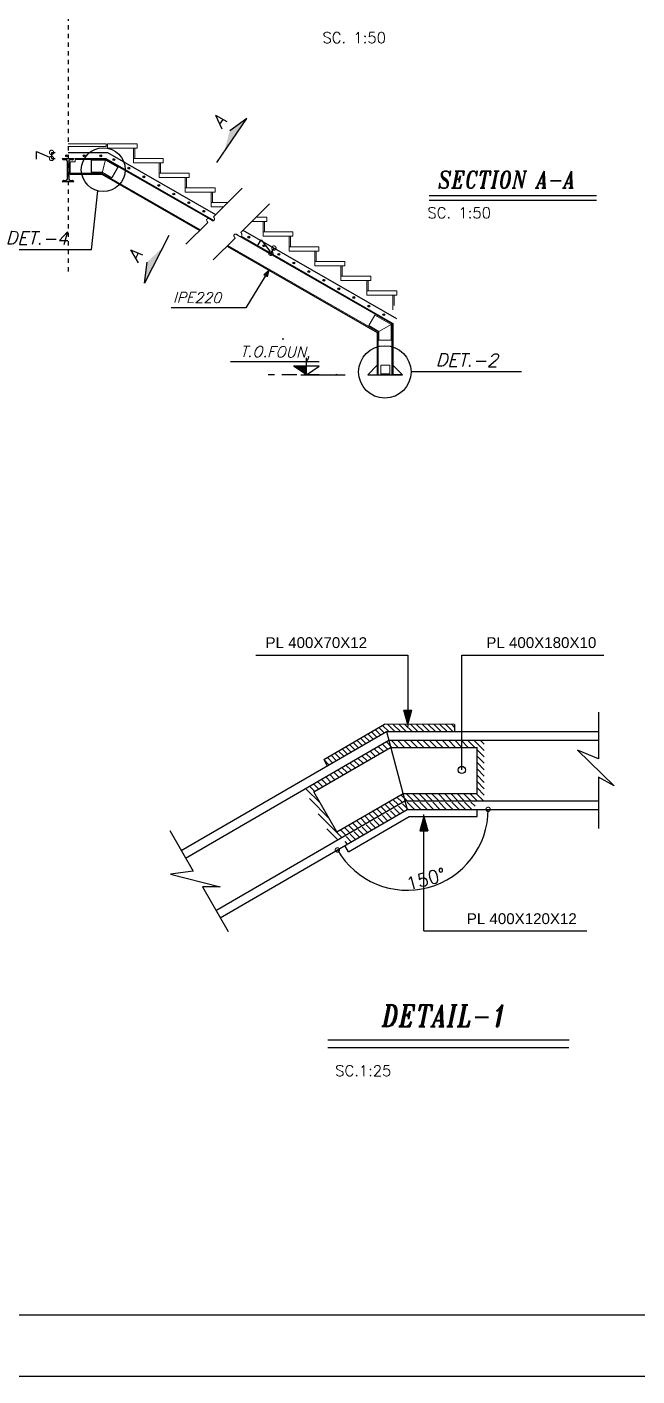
# Model space of a CAD drawing. Header units: inches. Extents: x 1387 to 2676, y -3005 to -2136.
# Drawn here: x 2550.35 to 2564.46, y -3004.57 to -2973.37 of the extents above; entities that cross this region are included whole.
import ezdxf
from ezdxf.enums import TextEntityAlignment as Align

# ---------------------------------------------------------------- set-up
doc = ezdxf.new("R2010")
doc.units = ezdxf.units.IN
doc.header["$MEASUREMENT"] = 0
for name, pattern in [('CENTER', [2, 1.25, -0.25, 0.25, -0.25]), ('HIDDEN', [0.375, 0.25, -0.125]), ('HIDDEN2', [0.1875, 0.125, -0.0625])]:
    doc.linetypes.add(name, pattern=pattern)
for name, color, linetype in [('1', 1, 'Continuous'), ('1R', 1, 'Continuous'), ('250', 250, 'Continuous'), ('2Y', 2, 'Continuous'), ('3G', 3, 'Continuous'), ('3STAIR', 3, 'Continuous'), ('4C', 4, 'Continuous'), ('6M', 6, 'Continuous'), ('7', 7, 'Continuous'), ('AXE', 1, 'CENTER'), ('DIM', 8, 'Continuous'), ('Dim-Axe', 1, 'Continuous'), ('DIM1', 1, 'Continuous'), ('lateral brace', 5, 'Continuous'), ('Layer4', 118, 'Continuous'), ('NIVO', 15, 'Continuous'), ('REFER', 3, 'HIDDEN'), ('STAIR', 145, 'Continuous'), ('TEXT', 3, 'Continuous')]:
    doc.layers.add(name, color=color, linetype=linetype)
doc.layers.add('2', color=2, linetype='Continuous', lineweight=9)
doc.styles.add('ITALICC', font='ITALICC.shx')
doc.styles.add('ITALICT', font='italict')
doc.styles.add('ROMANC', font='TXT.shx')
doc.styles.add('ROMANS', font='ROMANS')
doc.styles.get("Standard").update_dxf_attribs({"font": 'arial.ttf'})
doc.dimstyles.new('D-AX', dxfattribs={"dimtxt": 0.3, "dimasz": 0.2, "dimexe": 0.08, "dimexo": 0, "dimgap": 0.05, "dimtad": 1, "dimdec": 0, "dimlfac": 100, "dimzin": 0, "dimdsep": 46, "dimtxsty": 'ROMANC', "dimblk": 'DOTSMALL', "dimcen": 0.09, "dimclrd": 1, "dimclre": 1, "dimclrt": 2, "dimadec": 0, "dimazin": 0, "dimtfac": 1, "dimtdec": 0, "dimtofl": 0, "dimtmove": 0, "dimatfit": 3, "dimldrblk": 'DOTSMALL', "dimfxl": 0.08, "dimtolj": 1, "dimtzin": 0, "dimarcsym": 0})

# ---------------------------------------------------------------- blocks, each defined once
blk = doc.blocks.new('_DOTSMALL')
at = {"color": 0, "linetype": 'ByBlock', "const_width": 0.5}
blk.add_lwpolyline([(-0.0625, 0, 1), (0.0625, 0, 1)], format="xyb", close=True, dxfattribs=at)
blk = doc.blocks.new('*D447')
at = {"layer": 'Defpoints', "color": 0, "transparency": 16777216}
for p in [(2550.923, -2976.274), (2550.923, -2976.414), (2550.923, -2976.414)]:
    blk.add_point(p, dxfattribs=at)
at = {"layer": 'Dim-Axe', "color": 1, "lineweight": -2, "transparency": 16777216}
for p, q in [((2550.923, -2976.274), (2551.003, -2976.274)), ((2550.923, -2976.274), (2550.923, -2976.414)), ((2550.923, -2976.414), (2551.003, -2976.414))]:
    blk.add_line(p, q, dxfattribs=at)
at = {"layer": 'Dim-Axe', "color": 1, "lineweight": -2, "transparency": 16777216, "xscale": 0.2, "yscale": 0.2, "zscale": 0.2}
for p, rotation in [((2550.923, -2976.274), 90), ((2550.923, -2976.414), 270)]:
    blk.add_blockref('_DOTSMALL', p, dxfattribs=dict(at, rotation=rotation))
at = {"layer": 'Dim-Axe', "color": 2, "transparency": 16777216, "insert": (2550.723, -2976.344), "char_height": 0.3, "attachment_point": 5, "rotation": 90, "style": 'ROMANC'}
blk.add_mtext('\\A1;7', dxfattribs=at)
blk = doc.blocks.new('*D448')
at = {"layer": 'Defpoints', "color": 0, "transparency": 16777216}
for p in [(2556.064, -2978.486), (2555.994, -2978.607), (2555.994, -2978.607)]:
    blk.add_point(p, dxfattribs=at)
at = {"layer": 'Dim-Axe', "color": 1, "lineweight": -2, "transparency": 16777216}
for p, q in [((2556.064, -2978.486), (2555.994, -2978.607)), ((2556.064, -2978.486), (2555.995, -2978.446)), ((2555.994, -2978.607), (2555.925, -2978.567))]:
    blk.add_line(p, q, dxfattribs=at)
at = {"layer": 'Dim-Axe', "color": 1, "lineweight": -2, "transparency": 16777216, "xscale": 0.2, "yscale": 0.2, "zscale": 0.2}
for p, rotation in [((2556.064, -2978.486), 60.11740500665989), ((2555.994, -2978.607), 240.1174050066598)]:
    blk.add_blockref('_DOTSMALL', p, dxfattribs=dict(at, rotation=rotation))
at = {"layer": 'Dim-Axe', "color": 2, "transparency": 16777216, "insert": (2555.856, -2978.447), "char_height": 0.3, "attachment_point": 5, "rotation": 60.1174, "style": 'ROMANC'}
blk.add_mtext('\\A1;7', dxfattribs=at)
blk = doc.blocks.new('P')
at = {"layer": '6M'}
blk.add_circle((0, 0), 0.291, dxfattribs=at)
blk = doc.blocks.new('A$C6F1D1D4A')
at = {"layer": 'NIVO', "color": 2}
for p, q in [((1.273, 0), (1.273, 0.285)), ((1.273, 0), (1.273, 0.285)), ((1.487, 0.214), (0, 0.214))]:
    blk.add_line(p, q, dxfattribs=at)
at = {"layer": 'NIVO'}
for p, q in [((1.273, 0), (1.058, 0.143)), ((1.487, 0.143), (1.058, 0.143)), ((1.273, 0), (1.487, 0.143))]:
    blk.add_line(p, q, dxfattribs=at)
at = {"layer": 'NIVO', "color": 1, "linetype": 'HIDDEN'}
blk.add_line((1.487, 0), (0.635, 0), dxfattribs=at)
at = {"layer": 'NIVO'}
blk.add_solid([(1.273, 0), (1.058, 0.143), (1.273, 0.143)], dxfattribs=at)
blk = doc.blocks.new('*D464')
at = {"layer": 'Defpoints', "color": 0, "transparency": 16777216}
for p in [(2559.15, -2991.466), (2559.15, -2991.466), (2563.575, -2991.466), (2558.828, -2993.307), (2554.825, -2993.974)]:
    blk.add_point(p, dxfattribs=at)
at = {"layer": 'DIM1', "color": 1, "lineweight": -2, "transparency": 16777216}
blk.add_arc((2559.15, -2991.466), 1.869, 210.1149, 0, dxfattribs=at)
at = {"layer": 'DIM1', "color": 1, "lineweight": -2, "transparency": 16777216, "xscale": 0.2, "yscale": 0.2, "zscale": 0.2}
for p, rotation in [((2561.019, -2991.466), 90.00000000000375), ((2557.533, -2992.403), 120.1149119970026)]:
    blk.add_blockref('_DOTSMALL', p, dxfattribs=dict(at, rotation=rotation))
at = {"layer": 'DIM1', "color": 2, "transparency": 16777216, "insert": (2559.583, -2993.077), "char_height": 0.3, "attachment_point": 5, "rotation": 15.0575, "style": 'ROMANC'}
blk.add_mtext('\\A1;150°', dxfattribs=at)

msp = doc.modelspace()

# ---------------------------------------------------------------- hatches: boundary and pattern name
at = {"layer": '1R'}
h = msp.add_hatch(dxfattribs=at)
h.set_pattern_fill('ANSI31', color=256, scale=0.03, angle=90, style=0)
h.set_pattern_definition([(135, (2593.44477, -3366.40051), (-0.06735192, -0.06735192), [])])
h.paths.add_polyline_path([(2558.665696, -2989.665653), (2560.244186, -2989.665653), (2560.244514, -2989.502153), (2558.621014, -2989.498897), (2557.21665, -2990.313467), (2557.300272, -2990.457637)])
h = msp.add_hatch(dxfattribs=at)
h.set_pattern_fill('ANSI31', color=256, scale=0.833333, style=0)
h.set_pattern_definition([(135, (2742.3151, -3379.20434), (0.073656956, 0.073656956), [])])
h.paths.add_polyline_path([(2558.719315, -2989.865761), (2558.719501, -2989.865653), (2560.929468, -2989.865653), (2560.929468, -2991.265653), (2559.094415, -2991.265653), (2559.049964, -2991.09976), (2559.051298, -2991.098987), (2560.762802, -2991.098987), (2560.762802, -2990.03232), (2558.763944, -2990.03232)])
h.paths.add_polyline_path([(2558.719315, -2989.865761), (2558.763997, -2990.032518), (2556.987636, -2991.062856), (2557.522821, -2991.985545), (2559.049964, -2991.09976), (2559.094646, -2991.266517), (2557.462273, -2992.213338), (2556.759843, -2991.002309)])
h = msp.add_hatch(dxfattribs=at)
h.set_pattern_fill('ANSI31', color=256, scale=0.833333, style=0)
h.set_pattern_definition([(135, (2742.26833, -3379.03767), (0.073656956, 0.073656956), [])])
h.paths.add_polyline_path([(2560.716029, -2991.298987), (2560.716029, -2991.465653), (2559.148005, -2991.465653), (2557.743641, -2992.280223), (2557.660018, -2992.136053), (2559.103167, -2991.298987)])
at = {"layer": '7'}
for points in [[(2551.250127, -2976.353207, 1), (2551.290861, -2976.353207, 1)], [(2551.655103, -2976.353207, 1), (2551.695838, -2976.353207, 1)], [(2552.039942, -2976.353207, 1), (2552.080677, -2976.353207, 1)], [(2552.343835, -2976.439592, 1), (2552.384569, -2976.439592, 1)], [(2552.690654, -2976.638881, 1), (2552.731389, -2976.638881, 1)], [(2553.037473, -2976.838171, 1), (2553.078208, -2976.838171, 1)], [(2553.384292, -2977.037461, 1), (2553.425027, -2977.037461, 1)], [(2553.731112, -2977.236751, 1), (2553.771846, -2977.236751, 1)], [(2554.077931, -2977.43604, 1), (2554.118666, -2977.43604, 1)], [(2554.42475, -2977.63533, 1), (2554.465485, -2977.63533, 1)], [(2555.465208, -2978.233199, 1), (2555.505943, -2978.233199, 1)], [(2555.812027, -2978.432489, 1), (2555.852762, -2978.432489, 1)], [(2556.158846, -2978.631779, 1), (2556.199581, -2978.631779, 1)], [(2556.505666, -2978.831069, 1), (2556.5464, -2978.831069, 1)], [(2556.852485, -2979.030358, 1), (2556.89322, -2979.030358, 1)], [(2557.199304, -2979.229648, 1), (2557.240039, -2979.229648, 1)], [(2557.546123, -2979.428938, 1), (2557.586858, -2979.428938, 1)], [(2557.892943, -2979.628228, 1), (2557.933677, -2979.628228, 1)], [(2558.239762, -2979.827517, 1), (2558.280497, -2979.827517, 1)], [(2558.586581, -2980.026807, 1), (2558.627316, -2980.026807, 1)]]:
    msp.add_hatch(color=256, dxfattribs=at).paths.add_polyline_path(points)
at = {"layer": 'REFER', "linetype": 'HIDDEN2', "ltscale": 80}
h = msp.add_hatch(color=3, dxfattribs=at)
h.paths.add_polyline_path([(2551.440054, -2976.414146), (2551.305054, -2976.414146), (2551.305054, -2976.434146), (2551.424101, -2976.434146, 0.141981138)])
h.paths.add_polyline_path([(2551.305054, -2976.414146), (2551.170054, -2976.414146, 0.142597058), (2551.185915, -2976.434146), (2551.305054, -2976.434146)])
h.paths.add_polyline_path([(2551.305054, -2976.434146), (2551.185915, -2976.434146, 0.14203626), (2551.209931, -2976.442503), (2551.24103, -2976.442503, -0.414213562), (2551.290876, -2976.492349), (2551.290876, -2976.754146), (2551.305054, -2976.754146)])
h.paths.add_polyline_path([(2551.369079, -2976.442503), (2551.400177, -2976.442503, 0.140582092), (2551.424101, -2976.434146), (2551.305054, -2976.434146), (2551.305054, -2976.754146), (2551.319233, -2976.754146), (2551.319233, -2976.492349, -0.414213562)])
h.paths.add_polyline_path([(2551.305054, -2976.774146), (2551.290876, -2976.774146), (2551.290876, -2976.864423, -0.369330808), (2551.24103, -2976.925789), (2551.209931, -2976.925789, 0.290517444), (2551.170054, -2976.954146), (2551.305054, -2976.954146)])
h.paths.add_polyline_path([(2551.400177, -2976.925789), (2551.369079, -2976.925789, -0.369330808), (2551.319233, -2976.864423), (2551.319233, -2976.774146), (2551.305054, -2976.774146), (2551.305054, -2976.954146), (2551.440054, -2976.954146, 0.290517444)])
h.paths.add_polyline_path([(2551.305054, -2976.754146), (2551.290876, -2976.754146), (2551.290876, -2976.774146), (2551.305054, -2976.774146)])
h.paths.add_polyline_path([(2551.319233, -2976.754146), (2551.305054, -2976.754146), (2551.305054, -2976.774146), (2551.319233, -2976.774146)])

# ---------------------------------------------------------------- linework, layer by layer
at = {"layer": '1'}
msp.add_lwpolyline([(2502.742051, -3003.152673), (2584.010402, -3003.152673), (2584.010402, -2946.519677), (2502.742051, -2946.519677)], close=True, dxfattribs=at)
at = {"layer": '1R'}
for p, q in [((2556.684591, -2981.414496), (2557.714621, -2981.414496)), ((2555.646848, -2987.898678), (2559.159625, -2987.898678)), ((2559.159625, -2987.898678), (2559.159625, -2989.550706)), ((2560.411271, -2987.898678), (2563.697306, -2987.898678)), ((2560.411271, -2990.554344), (2560.411271, -2987.898678)), ((2559.066549, -2989.168875), (2559.252701, -2989.168875)), ((2559.159625, -2989.499977), (2559.066549, -2989.168875)), ((2559.159625, -2989.499977), (2559.252701, -2989.168875)), ((2558.665696, -2989.665653), (2559.148005, -2991.465653)), ((2559.529009, -2994.273885), (2559.529009, -2991.581591)), ((2559.529009, -2991.63232), (2559.435933, -2991.963422)), ((2559.529009, -2991.63232), (2559.622085, -2991.963422)), ((2559.435933, -2991.963422), (2559.622085, -2991.963422)), ((2559.529009, -2994.273885), (2563.302784, -2994.273885))]:
    msp.add_line(p, q, dxfattribs=at)
for points in [[(2559.159625, -2989.168875), (2559.066549, -2989.168875), (2559.159625, -2989.499977)], [(2559.159625, -2989.499977), (2559.252701, -2989.168875), (2559.159625, -2989.168875)], [(2559.529009, -2991.963422), (2559.435933, -2991.963422), (2559.529009, -2991.63232)], [(2559.529009, -2991.63232), (2559.622085, -2991.963422), (2559.529009, -2991.963422)]]:
    msp.add_solid(points, dxfattribs=at)
at = {"layer": '2', "linetype": 'Continuous'}
for p, q in [((2551.305054, -2976.074146), (2552.185054, -2976.074146)), ((2551.305054, -2976.134146), (2552.185054, -2976.134146)), ((2552.185054, -2976.074146), (2552.185054, -2976.134146)), ((2552.185054, -2976.104146), (2552.215054, -2976.104146)), ((2552.215054, -2976.074146), (2552.905054, -2976.074146)), ((2552.215054, -2976.074146), (2552.215054, -2976.174146)), ((2552.215054, -2976.174146), (2552.905054, -2976.174146)), ((2552.815054, -2976.174146), (2552.815054, -2976.514146)), ((2552.845054, -2976.174146), (2552.845054, -2976.414146)), ((2552.905054, -2976.074146), (2552.905054, -2976.174146)), ((2551.467393, -2976.495608), (2551.350208, -2976.495608)), ((2551.350208, -2976.495608), (2551.350208, -2976.774146)), ((2551.467393, -2976.414146), (2551.467393, -2976.495608)), ((2551.467393, -2976.434146), (2552.172358, -2976.434146)), ((2551.838559, -2976.454146), (2552.167021, -2976.454146)), ((2552.081629, -2976.774146), (2552.177695, -2976.414146)), ((2552.167021, -2976.454146), (2552.453861, -2976.618971)), ((2552.172358, -2976.434146), (2554.635889, -2977.849744)), ((2552.815054, -2976.414146), (2553.505054, -2976.414146)), ((2552.815054, -2976.514146), (2553.505054, -2976.514146)), ((2553.415054, -2976.514146), (2553.415054, -2976.854146)), ((2553.445054, -2976.514146), (2553.445054, -2976.754146)), ((2553.505054, -2976.414146), (2553.505054, -2976.514146)), ((2551.350208, -2976.754146), (2552.086966, -2976.754146)), ((2551.838559, -2976.734146), (2552.092303, -2976.734146)), ((2552.086966, -2976.754146), (2554.364824, -2978.063052)), ((2552.092303, -2976.734146), (2552.312775, -2976.860834)), ((2553.415054, -2976.754146), (2554.105054, -2976.754146)), ((2553.415054, -2976.854146), (2554.105054, -2976.854146)), ((2554.015054, -2976.854146), (2554.015054, -2977.194146)), ((2554.045054, -2976.854146), (2554.045054, -2977.094146)), ((2554.105054, -2976.754146), (2554.105054, -2976.854146)), ((2554.015054, -2977.094146), (2554.705054, -2977.094146)), ((2554.015054, -2977.194146), (2554.705054, -2977.194146)), ((2554.615054, -2977.194146), (2554.615054, -2977.534146)), ((2554.645054, -2977.194146), (2554.645054, -2977.434146)), ((2555.330025, -2977.097851), (2554.66589, -2977.761986)), ((2554.705054, -2977.094146), (2554.705054, -2977.194146)), ((2554.615054, -2977.434146), (2554.99373, -2977.434146)), ((2554.615054, -2977.534146), (2554.89373, -2977.534146)), ((2555.961394, -2977.460649), (2555.297259, -2978.124783)), ((2555.647896, -2977.774146), (2555.905054, -2977.774146)), ((2555.905054, -2977.774146), (2555.905054, -2977.874146)), ((2554.536715, -2977.891161), (2554.031337, -2978.396539)), ((2555.179053, -2978.161858), (2558.795054, -2980.239689)), ((2555.547896, -2977.874146), (2555.905054, -2977.874146)), ((2555.815054, -2977.874146), (2555.815054, -2978.214146)), ((2555.815054, -2978.114146), (2556.505054, -2978.114146)), ((2555.845054, -2977.874146), (2555.845054, -2978.114146)), ((2556.505054, -2978.114146), (2556.505054, -2978.214146)), ((2555.168084, -2978.253959), (2554.662705, -2978.759337)), ((2554.996192, -2978.42585), (2558.475054, -2980.424878)), ((2555.815054, -2978.214146), (2556.505054, -2978.214146)), ((2556.415054, -2978.214146), (2556.415054, -2978.554146)), ((2556.415054, -2978.454146), (2557.105054, -2978.454146)), ((2556.445054, -2978.214146), (2556.445054, -2978.454146)), ((2557.105054, -2978.454146), (2557.105054, -2978.554146)), ((2556.415054, -2978.554146), (2557.105054, -2978.554146)), ((2557.015054, -2978.554146), (2557.015054, -2978.894146)), ((2557.015054, -2978.794146), (2557.705054, -2978.794146)), ((2557.045054, -2978.554146), (2557.045054, -2978.794146)), ((2557.705054, -2978.794146), (2557.705054, -2978.894146)), ((2557.015054, -2978.894146), (2557.705054, -2978.894146)), ((2557.615054, -2978.894146), (2557.615054, -2979.234146)), ((2557.645054, -2978.894146), (2557.645054, -2979.134146)), ((2557.615054, -2979.134146), (2558.305054, -2979.134146)), ((2557.615054, -2979.234146), (2558.305054, -2979.234146)), ((2558.215054, -2979.234146), (2558.215054, -2979.574146)), ((2558.245054, -2979.234146), (2558.245054, -2979.474146)), ((2558.305054, -2979.134146), (2558.305054, -2979.234146)), ((2558.215054, -2979.474146), (2558.905054, -2979.474146)), ((2558.215054, -2979.574146), (2558.905054, -2979.574146)), ((2558.815054, -2979.574146), (2558.815054, -2979.914146)), ((2558.845054, -2979.574146), (2558.845054, -2979.814146)), ((2558.905054, -2979.474146), (2558.905054, -2979.574146)), ((2558.262507, -2980.279677), (2558.40201, -2980.036904)), ((2558.40201, -2980.036904), (2558.775054, -2980.251263)), ((2558.262507, -2980.279677), (2558.495054, -2980.413304)), ((2558.455054, -2980.436453), (2558.815054, -2980.228115)), ((2558.775054, -2980.251263), (2558.775054, -2980.619245)), ((2558.795054, -2980.239689), (2558.795054, -2981.414146)), ((2558.475054, -2980.424878), (2558.475054, -2981.414146)), ((2558.495054, -2980.413304), (2558.495054, -2980.619245)), ((2558.495054, -2980.619245), (2558.775054, -2980.619245)), ((2558.455054, -2981.194146), (2558.235054, -2981.414146)), ((2558.535715, -2981.192274), (2558.747715, -2981.192274)), ((2558.535715, -2981.192274), (2558.535715, -2981.414496)), ((2558.747715, -2981.192274), (2558.747715, -2981.414496)), ((2558.815054, -2981.194146), (2559.035054, -2981.414146)), ((2558.455054, -2981.414146), (2558.815054, -2981.414146)), ((2558.535715, -2981.392274), (2558.747715, -2981.392274))]:
    msp.add_line(p, q, dxfattribs=at)
for centre, radius, start, end in [((2554.56278, -2977.834308), 0.053676, 168.0015447, 192.4704604), ((2554.539503, -2977.829361), 0.029879, 101.9984553, 168.0015388), ((2554.586653, -2977.829029), 0.078125, 192.4704604, 210.2014959), ((2554.54445, -2977.852638), 0.053676, 77.5295396, 101.9984553), ((2554.539171, -2977.876511), 0.078125, 59.7985041, 77.5295396), ((2554.522188, -2977.905688), 0.111885, 45, 59.7985041), ((2554.680417, -2977.747459), 0.111885, 225, 239.7985041), ((2554.663435, -2977.776636), 0.078125, 239.7985041, 257.5295396), ((2554.658155, -2977.800508), 0.053676, 257.5295396, 281.9984553), ((2554.586776, -2977.8411), 0.111885, 30.2014959, 45), ((2554.663102, -2977.823785), 0.029879, 281.9984553, 348.0015586), ((2554.615953, -2977.824118), 0.078125, 12.4704604, 30.2014959), ((2554.639825, -2977.818838), 0.053676, 348.0015447, 12.4704604), ((2554.61583, -2977.812046), 0.111885, 210.2014959, 225), ((2555.170872, -2978.192159), 0.029879, 101.9984553, 168.0015388), ((2555.175819, -2978.215436), 0.053676, 77.5295396, 101.9984553), ((2555.170539, -2978.239308), 0.078125, 59.7985041, 77.5295396), ((2555.153557, -2978.268485), 0.111885, 45, 59.7985041), ((2555.218144, -2978.203898), 0.111885, 30.2014959, 45), ((2555.247321, -2978.186915), 0.078125, 12.4704604, 30.2014959), ((2555.271194, -2978.181636), 0.053676, 348.0015447, 12.4704604), ((2555.194149, -2978.197106), 0.053676, 168.0015447, 192.4704604), ((2555.218021, -2978.191827), 0.078125, 192.4704604, 210.2014959), ((2555.247198, -2978.174844), 0.111885, 210.2014959, 225), ((2555.311786, -2978.110257), 0.111885, 225, 239.7985041), ((2555.294803, -2978.139434), 0.078125, 239.7985041, 257.5295396), ((2555.289524, -2978.163306), 0.053676, 257.5295396, 281.9984553), ((2555.294471, -2978.186583), 0.029879, 281.9984553, 348.0015586)]:
    msp.add_arc(centre, radius, start, end, dxfattribs=at)
at = {"layer": '250', "linetype": 'ByBlock'}
msp.add_line((2556.252489, -2980.584847), (2556.292489, -2980.584847), dxfattribs=at)
at = {"layer": '2Y'}
for p, q in [((2563.574637, -2989.214567), (2563.574637, -2990.295689)), ((2554.022525, -2992.590028), (2558.719501, -2989.865653)), ((2558.719501, -2989.865653), (2563.574637, -2989.865653)), ((2556.987636, -2991.062856), (2558.764338, -2990.03232)), ((2558.764338, -2990.03232), (2560.762802, -2990.03232)), ((2560.762802, -2991.098987), (2560.762802, -2990.03232)), ((2563.08213, -2990.094137), (2563.932824, -2990.92274)), ((2563.574637, -2990.295689), (2563.08213, -2990.094137)), ((2563.932824, -2990.92274), (2563.574637, -2990.721188)), ((2563.574637, -2990.721188), (2563.574637, -2991.911495)), ((2554.724956, -2993.801058), (2559.096135, -2991.265653)), ((2557.522821, -2991.985545), (2556.987636, -2991.062856)), ((2557.522821, -2991.985545), (2559.051298, -2991.098987)), ((2559.051298, -2991.098987), (2560.762802, -2991.098987)), ((2559.096135, -2991.265653), (2563.574637, -2991.265653)), ((2553.654743, -2991.955951), (2554.197181, -2992.891144)), ((2554.197181, -2992.891144), (2553.670026, -2992.963905)), ((2553.670026, -2992.963905), (2554.821634, -2993.253841)), ((2554.821634, -2993.253841), (2554.410669, -2993.259209)), ((2554.410669, -2993.259209), (2555.007888, -2994.288849)), ((2557.314868, -2996.972627), (2562.886965, -2996.972627))]:
    msp.add_line(p, q, dxfattribs=at)
at = {"layer": '3G'}
for p, q in [((2554.742286, -2976.508382), (2555.44239, -2975.486275)), ((2555.44239, -2975.486275), (2555.04204, -2975.777162)), ((2559.653742, -2977.381748), (2563.52651, -2977.381748)), ((2553.635579, -2978.197116), (2553.068822, -2979.298768)), ((2553.068822, -2979.298768), (2553.134573, -2978.808285)), ((2558.235054, -2981.414146), (2558.457277, -2981.414146)), ((2559.035054, -2981.414146), (2558.812832, -2981.414146)), ((2553.922178, -2992.417024), (2558.665696, -2989.665653)), ((2557.21665, -2990.313467), (2558.621014, -2989.498897)), ((2560.244514, -2989.502153), (2558.621014, -2989.498897)), ((2558.665696, -2989.665653), (2563.574637, -2989.665653)), ((2560.244514, -2989.502153), (2560.24418, -2989.668819)), ((2557.21665, -2990.313467), (2557.300272, -2990.457637)), ((2554.825303, -2993.974062), (2559.14994, -2991.465653)), ((2559.14994, -2991.465653), (2563.574637, -2991.465653)), ((2560.762802, -2991.63232), (2560.762802, -2991.465653)), ((2557.790413, -2992.44689), (2559.194777, -2991.63232)), ((2559.194777, -2991.63232), (2560.762802, -2991.63232)), ((2557.790413, -2992.44689), (2557.70679, -2992.30272))]:
    msp.add_line(p, q, dxfattribs=at)
for points in [[(2555.44239, -2975.486275), (2555.04204, -2975.777162), (2555.178922, -2975.870922)], [(2554.915454, -2976.255568), (2555.04204, -2975.777162), (2555.178922, -2975.870922)], [(2553.495394, -2978.469605), (2553.134573, -2978.808285), (2553.282108, -2978.884186)], [(2553.068822, -2979.298768), (2553.134573, -2978.808285), (2553.282108, -2978.884186)]]:
    msp.add_solid(points, dxfattribs=at)
at = {"layer": '3STAIR', "linetype": 'ByBlock'}
for centre in [(2551.270494, -2976.353207), (2551.675471, -2976.353207), (2552.060309, -2976.353207), (2552.364202, -2976.439592), (2552.711021, -2976.638881), (2553.05784, -2976.838171), (2553.40466, -2977.037461), (2553.751479, -2977.236751), (2554.098298, -2977.43604), (2554.445117, -2977.63533), (2555.485575, -2978.233199), (2555.832394, -2978.432489), (2556.179214, -2978.631779), (2556.526033, -2978.831069), (2556.872852, -2979.030358), (2557.219671, -2979.229648), (2557.566491, -2979.428938), (2557.91331, -2979.628228), (2558.260129, -2979.827517), (2558.606948, -2980.026807)]:
    msp.add_circle(centre, 0.020367, dxfattribs=at)
at = {"layer": '4C'}
msp.add_line((2557.314868, -2996.793704), (2562.891986, -2996.793704), dxfattribs=at)
msp.add_circle((2560.411271, -2990.554344), 0.083333, dxfattribs=at)
at = {"layer": '7'}
msp.add_line((2559.653742, -2977.274217), (2563.52651, -2977.274217), dxfattribs=at)
at = {"layer": 'AXE', "ltscale": 0.08}
msp.add_line((2551.305054, -2964.730008), (2551.305054, -2979.077662), dxfattribs=at)
at = {"layer": 'DIM'}
msp.add_lwpolyline([(2501.326227, -3004.568498), (2585.426227, -3004.568498), (2585.426227, -2945.103852), (2501.326227, -2945.103852)], close=True, dxfattribs=at)
at = {"layer": 'lateral brace'}
msp.add_lwpolyline([(2501.326227, -3004.568498), (2585.426227, -3004.568498), (2585.426227, -2945.103852), (2501.326227, -2945.103852)], close=True, dxfattribs=at)
at = {"layer": 'Layer4'}
msp.add_lwpolyline([(2585.426227, -2945.103852), (2501.326227, -2945.103852), (2501.326227, -3004.568498), (2585.426227, -3004.568498)], close=True, dxfattribs=at)
at = {"layer": 'REFER', "color": 3, "linetype": 'HIDDEN2', "ltscale": 80}
for p, q in [((2551.305054, -2976.274146), (2552.215054, -2976.274146)), ((2552.215054, -2976.274146), (2554.716402, -2977.711474)), ((2551.467393, -2976.414146), (2552.177695, -2976.414146)), ((2552.177695, -2976.414146), (2554.676941, -2977.850266)), ((2551.350208, -2976.774146), (2552.081629, -2976.774146)), ((2552.081629, -2976.774146), (2554.350175, -2978.077701)), ((2555.34777, -2978.074272), (2558.897716, -2980.114146)), ((2554.981543, -2978.440499), (2558.455054, -2980.436453)), ((2555.308309, -2978.213064), (2558.815054, -2980.228115)), ((2558.815054, -2980.228115), (2558.815054, -2981.414146)), ((2558.455054, -2980.436453), (2558.455054, -2981.414146)), ((2558.235054, -2981.414146), (2559.035054, -2981.414146))]:
    msp.add_line(p, q, dxfattribs=at)
msp.add_lwpolyline([(2551.209931, -2976.925789), (2551.24103, -2976.925789, 0.369330808), (2551.290876, -2976.864423), (2551.290876, -2976.492349, 0.414213562), (2551.24103, -2976.442503), (2551.209931, -2976.442503, -0.290517444), (2551.170054, -2976.414146), (2551.440054, -2976.414146, -0.28831806), (2551.400177, -2976.442503), (2551.369079, -2976.442503, 0.414213562), (2551.319233, -2976.492349), (2551.319233, -2976.864423, 0.369330808), (2551.369079, -2976.925789), (2551.400177, -2976.925789, -0.290517444), (2551.440054, -2976.954146), (2551.170054, -2976.954146, -0.290517444)], format="xyb", close=True, dxfattribs=at)
at = {"layer": 'STAIR', "linetype": 'ByBlock'}
for p, q in [((2551.838559, -2976.454146), (2551.838559, -2976.734146)), ((2552.453861, -2976.618971), (2552.312775, -2976.860834)), ((2555.950306, -2978.997171), (2555.831468, -2979.106643)), ((2555.831468, -2979.106643), (2555.887792, -2979.101229)), ((2555.909462, -2979.153499), (2555.887792, -2979.101229)), ((2555.950306, -2978.997171), (2555.909462, -2979.153499))]:
    msp.add_line(p, q, dxfattribs=at)
at = {"layer": 'STAIR', "color": 1, "ltscale": 0.5}
for p, q in [((2551.845241, -2978.528312), (2551.994832, -2977.164801)), ((2551.845241, -2978.528312), (2549.685356, -2978.528312)), ((2555.950306, -2978.997171), (2555.413748, -2979.866956)), ((2555.413748, -2979.866956), (2553.68584, -2979.866956)), ((2561.790935, -2981.349742), (2559.236611, -2981.349742))]:
    msp.add_line(p, q, dxfattribs=at)
for centre, radius in [((2552.117627, -2976.67326), 0.506647), ((2558.630539, -2981.349742), 0.606073)]:
    msp.add_circle(centre, radius, dxfattribs=at)

# ---------------------------------------------------------------- block references
at = {"layer": '3G', "xscale": 0.03499990287537003, "yscale": 0.03499990287537003, "zscale": 0.03499990287537003}
msp.add_blockref('P', (2557.516241, -2981.414496), dxfattribs=at)
at = {"layer": 'NIVO', "ltscale": 2, "xscale": 1.378125000001091, "yscale": 1.378125000001091, "zscale": 1.378125000001091}
msp.add_blockref('A$C6F1D1D4A', (2555.060826, -2981.414496), dxfattribs=at)

# ---------------------------------------------------------------- texts
at = {"layer": '2', "color": 3, "lineweight": -2, "style": 'ITALICC'}
msp.add_text('T.O.FOUN,', height=0.25, rotation=359.5, dxfattribs=at).set_placement((2555.286164, -2981.002581))
at = {"layer": '3G', "style": 'ROMANS'}
for p in [(2557.188213, -2973.746077), (2559.615747, -2977.796095)]:
    msp.add_text('SC. 1:50', height=0.25, dxfattribs=at).set_placement(p)
at = {"layer": '3G', "style": 'ITALICT'}
for rotation, p in [(55.5903575, (2554.854142, -2975.742054)), (62.7759662, (2552.922914, -2978.837474))]:
    msp.add_text('A', height=0.3, rotation=rotation, dxfattribs=at).set_placement(p)
at = {"layer": '3G', "style": 'ROMANS'}
msp.add_text('SC.1:25', height=0.25, dxfattribs=at).set_placement((2558.132322, -2997.509395), align=Align.MIDDLE)
at = {"layer": '4C', "style": 'ITALICT', "width": 0.8}
for s, height, p in [('SECTION A-A', 0.4, (2559.858504, -2977.104212)), ('DETAIL-1', 0.5, (2558.558136, -2996.486663))]:
    msp.add_text(s, height=height, dxfattribs=at).set_placement(p)
at = {"layer": 'STAIR', "linetype": 'ByBlock', "style": 'ITALICC'}
for tag, p, height in [('DET.-4', (2549.859979, -2978.397721), 0.3), ('IPE220', (2553.735594, -2979.744512), 0.24), ('DET.-2', (2559.805674, -2981.219151), 0.3)]:
    msp.add_attdef(tag, p, '%%p0.00', height=height, rotation=359.5, dxfattribs=at)
at = {"layer": 'TEXT', "color": 2}
for s, p in [('PL 400X70X12', (2557.045481, -2987.609583)), ('PL 400X180X10', (2562.249346, -2987.609583)), ('PL 400X120X12', (2561.797761, -2993.993171))]:
    msp.add_text(s, height=0.25, dxfattribs=at).set_placement(p, align=Align.MIDDLE)

# ---------------------------------------------------------------- dimensions: what is measured, and where the dimension line sits
at = {"layer": 'Dim-Axe'}
for base, p1, p2, angle, picture, middle, dimtype in [((2550.923218, -2976.414146), (2550.923218, -2976.274146), (2550.923218, -2976.414146), 90, '*D447', (2550.923218, -2976.344146), 160), ((2555.994472, -2978.607348), (2556.064224, -2978.485961), (2555.994472, -2978.607348), 240.117405, '*D448', (2556.029348, -2978.546655), 161)]:
    dim = msp.add_linear_dim(base=base, p1=p1, p2=p2, angle=angle, text='7', dimstyle='D-AX', override={"dimtmove": 1}, dxfattribs=at)
    dim.commit()
    dim.dimension.update_dxf_attribs({"geometry": picture, "text_midpoint": middle, "dimtype": dimtype})
at = {"layer": 'DIM1'}
dim = msp.add_angular_dim_2l(base=(2558.82787, -2993.306593), line1=((2554.825303, -2993.974062), (2559.14994, -2991.465653)), line2=((2559.14994, -2991.465653), (2563.574637, -2991.465653)), dimstyle='D-AX', dxfattribs=at)
dim.commit()
dim.dimension.update_dxf_attribs({"geometry": '*D464', "text_midpoint": (2559.583499, -2993.077253)})

doc.saveas('drawing.dxf')
